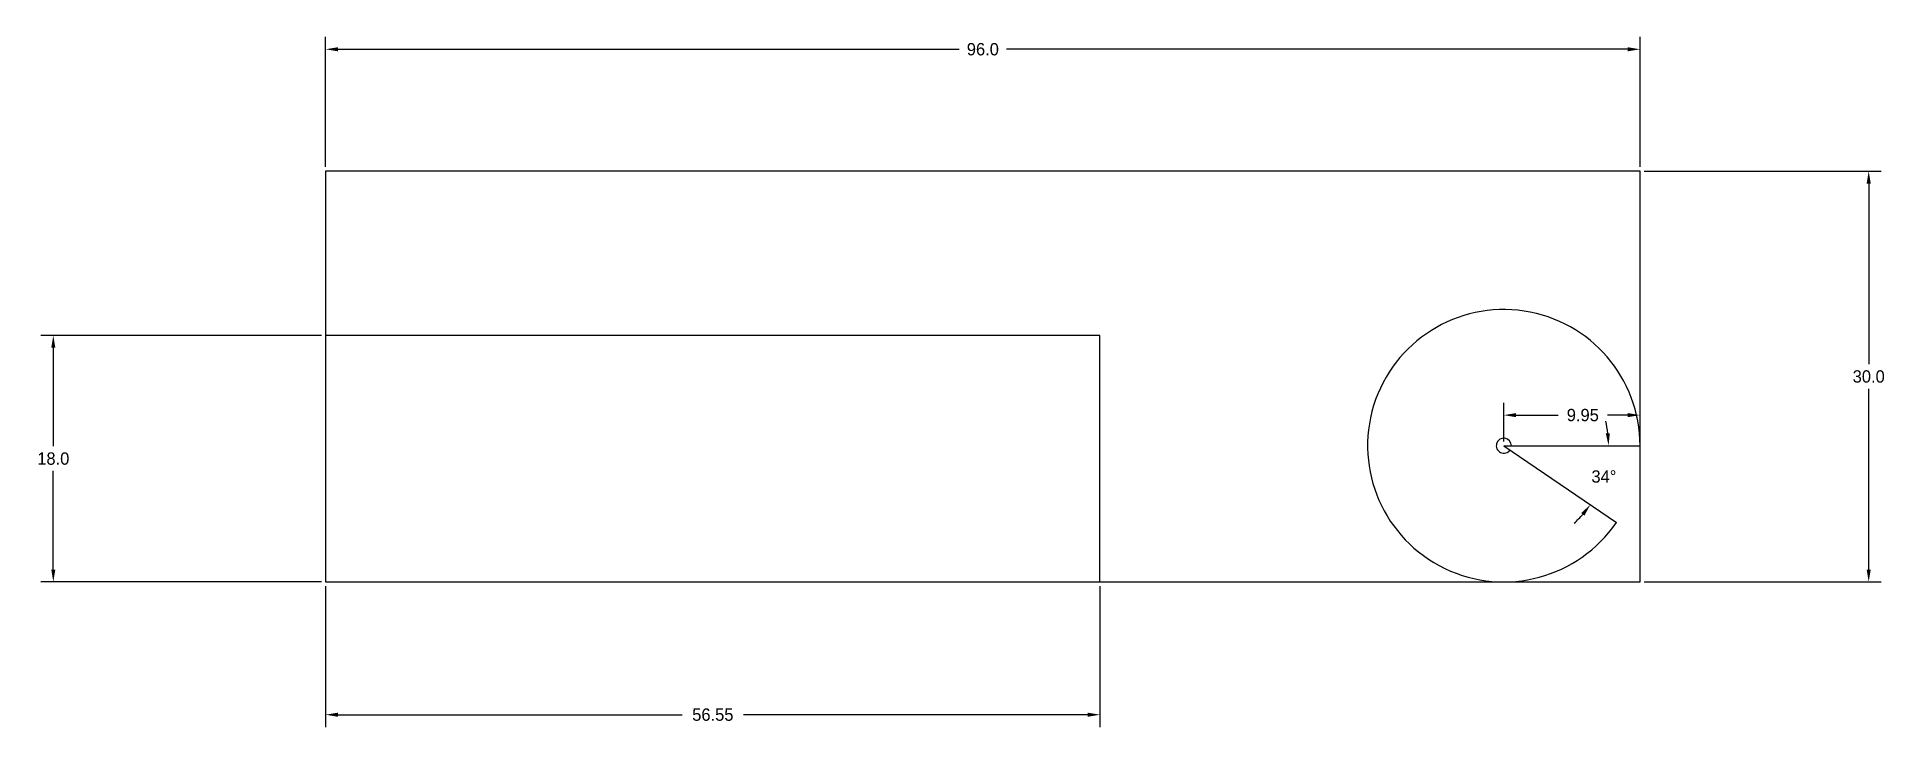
# Model space of a CAD drawing. Header units: inches. Extents: x -18 to 117, y -8 to 42.
import ezdxf

# ---------------------------------------------------------------- set-up
doc = ezdxf.new("R2010")
doc.units = ezdxf.units.IN
doc.header["$MEASUREMENT"] = 0
doc.dimstyles.get("Standard").update_dxf_attribs({"dimtxt": 0.18, "dimasz": 0.18, "dimexe": 0.18, "dimexo": 0.0625, "dimgap": 0.09, "dimtad": 0, "dimtih": 1, "dimtoh": 1, "dimdec": 4, "dimzin": 0, "dimdsep": 46, "dimtxsty": 'Standard', "dimcen": 0.09, "dimadec": 0, "dimazin": 0, "dimtfac": 1, "dimtdec": 4, "dimtofl": 0, "dimtmove": 0, "dimatfit": 3, "dimfxl": 0, "dimtolj": 1, "dimtzin": 0, "dimarcsym": 0})

# ---------------------------------------------------------------- blocks, each defined once
blk = doc.blocks.new('*D1')
at = {"color": 0, "lineweight": -2}
for p, q in [((3.24, 32.58), (3.24, 42.08)), ((99.24, 32.58), (99.24, 42.08)), ((4.14, 41.18), (49.52, 41.18)), ((98.34, 41.18), (52.97, 41.18))]:
    blk.add_line(p, q, dxfattribs=at)
at = {"color": 0}
for points in [[(4.14, 41.33), (4.14, 41.03), (3.24, 41.18)], [(98.34, 41.33), (98.34, 41.03), (99.24, 41.18)]]:
    blk.add_solid(points, dxfattribs=at)
at = {"layer": 'Defpoints', "color": 0}
for p in [(99.24, 41.18), (3.24, 32.27), (99.24, 32.27)]:
    blk.add_point(p, dxfattribs=at)
at = {"color": 0, "insert": (51.24, 41.18), "char_height": 0.9, "attachment_point": 5}
blk.add_mtext('\\A1;96.0', dxfattribs=at)
blk = doc.blocks.new('*D2')
at = {"color": 0, "lineweight": -2}
for p, q in [((99.55, 32.27), (116.84, 32.27)), ((115.94, 31.37), (115.94, 18.17)), ((115.94, 3.17), (115.94, 16.37)), ((99.55, 2.27), (116.84, 2.27))]:
    blk.add_line(p, q, dxfattribs=at)
at = {"color": 0}
for points in [[(115.79, 31.37), (116.09, 31.37), (115.94, 32.27)], [(115.79, 3.17), (116.09, 3.17), (115.94, 2.27)]]:
    blk.add_solid(points, dxfattribs=at)
at = {"layer": 'Defpoints', "color": 0}
for p in [(99.24, 32.27), (99.24, 2.27), (115.94, 2.27)]:
    blk.add_point(p, dxfattribs=at)
at = {"color": 0, "insert": (115.94, 17.27), "char_height": 0.9, "attachment_point": 5}
blk.add_mtext('\\A1;30.0', dxfattribs=at)
blk = doc.blocks.new('*D3')
at = {"color": 0, "lineweight": -2}
for p, q in [((2.93, 20.27), (-17.55, 20.27)), ((-16.65, 19.37), (-16.65, 12.17)), ((-16.65, 3.17), (-16.65, 10.37)), ((2.93, 2.27), (-17.55, 2.27))]:
    blk.add_line(p, q, dxfattribs=at)
at = {"color": 0}
for points in [[(-16.8, 19.37), (-16.5, 19.37), (-16.65, 20.27)], [(-16.8, 3.17), (-16.5, 3.17), (-16.65, 2.27)]]:
    blk.add_solid(points, dxfattribs=at)
at = {"layer": 'Defpoints', "color": 0}
for p in [(3.24, 20.27), (-16.65, 2.27), (3.24, 2.27)]:
    blk.add_point(p, dxfattribs=at)
at = {"color": 0, "insert": (-16.65, 11.27), "char_height": 0.9, "attachment_point": 5}
blk.add_mtext('\\A1;18.0', dxfattribs=at)
blk = doc.blocks.new('*D4')
at = {"color": 0, "lineweight": -2}
for p, q in [((3.24, 1.95), (3.24, -8.34)), ((59.79, 1.95), (59.79, -8.34)), ((4.14, -7.44), (29.27, -7.44)), ((58.89, -7.44), (33.77, -7.44))]:
    blk.add_line(p, q, dxfattribs=at)
at = {"color": 0}
for points in [[(4.14, -7.29), (4.14, -7.59), (3.24, -7.44)], [(58.89, -7.29), (58.89, -7.59), (59.79, -7.44)]]:
    blk.add_solid(points, dxfattribs=at)
at = {"layer": 'Defpoints', "color": 0}
for p in [(3.24, 2.27), (59.79, 2.27), (59.79, -7.44)]:
    blk.add_point(p, dxfattribs=at)
at = {"color": 0, "insert": (31.52, -7.44), "char_height": 0.9, "attachment_point": 5}
blk.add_mtext('\\A1;56.55', dxfattribs=at)
blk = doc.blocks.new('*D5')
at = {"color": 0, "lineweight": -2}
for p, q in [((89.29, 12.53), (89.29, 15.35)), ((99.24, 12.53), (99.24, 15.35)), ((90.19, 14.45), (93.26, 14.45)), ((98.34, 14.45), (96.86, 14.45))]:
    blk.add_line(p, q, dxfattribs=at)
at = {"color": 0}
for points in [[(90.19, 14.6), (90.19, 14.3), (89.29, 14.45)], [(98.34, 14.6), (98.34, 14.3), (99.24, 14.45)]]:
    blk.add_solid(points, dxfattribs=at)
at = {"layer": 'Defpoints', "color": 0}
for p in [(99.24, 14.45), (89.29, 12.22), (99.24, 12.22)]:
    blk.add_point(p, dxfattribs=at)
at = {"color": 0, "insert": (95.06, 14.45), "char_height": 0.9, "attachment_point": 5}
blk.add_mtext('\\A1;9.95', dxfattribs=at)
blk = doc.blocks.new('*D6')
at = {"color": 0, "lineweight": -2}
for start, end in [(6.7478, 13.4956), (312.2344, 318.9822)]:
    blk.add_arc((89.29, 12.22), 7.65, start, end, dxfattribs=at)
at = {"color": 0}
for points in [[(97.03, 13.12), (96.74, 13.11), (96.94, 12.22)], [(94.94, 7.29), (95.18, 7.11), (95.61, 7.91)]]:
    blk.add_solid(points, dxfattribs=at)
at = {"layer": 'Defpoints', "color": 0}
for p in [(89.29, 12.22), (89.29, 12.22), (99.24, 12.22), (96.34, 9.25), (97.51, 6.61)]:
    blk.add_point(p, dxfattribs=at)
at = {"color": 0, "insert": (96.6, 9.96), "char_height": 0.9, "attachment_point": 5}
blk.add_mtext('\\A1;34°', dxfattribs=at)

msp = doc.modelspace()

# ---------------------------------------------------------------- linework, layer by layer
for q in [(97.51409, 6.61284), (99.24148, 12.21562)]:
    msp.add_line((89.29148, 12.21562), q)
for points in [[(3.24148, 2.26562), (99.24148, 2.26562), (99.24148, 32.26562), (3.24148, 32.26562)], [(3.24148, 2.26562), (59.79148, 2.26562), (59.79148, 20.26562), (3.24148, 20.26562)]]:
    msp.add_lwpolyline(points, close=True)
for radius in [9.95, 0.55]:
    msp.add_arc((89.29148, 12.21562), radius, 0, 325.73)

# ---------------------------------------------------------------- dimensions: what is measured, and where the dimension line sits
for base, p1, p2, override, picture, middle in [((99.24148, 41.18219), (3.24148, 32.26562), (99.24148, 32.26562), {"dimscale": 5, "dimdec": 1}, '*D1', (51.24148, 41.18219)), ((59.79148, -7.44153), (3.24148, 2.26562), (59.79148, 2.26562), {"dimscale": 5, "dimdec": 2}, '*D4', (31.51648, -7.44153))]:
    dim = msp.add_linear_dim(base=base, p1=p1, p2=p2, dimstyle='Standard', override=override)
    dim.commit()
    dim.dimension.update_dxf_attribs({"geometry": picture, "text_midpoint": middle})
for base, p1, p2, picture, middle in [((115.93973, 2.26562), (99.24148, 32.26562), (99.24148, 2.26562), '*D2', (115.93973, 17.26562)), ((-16.64987, 2.26562), (3.24148, 20.26562), (3.24148, 2.26562), '*D3', (-16.64987, 11.26562))]:
    dim = msp.add_linear_dim(base=base, p1=p1, p2=p2, angle=90, dimstyle='Standard', override={"dimscale": 5, "dimdec": 1})
    dim.commit()
    dim.dimension.update_dxf_attribs({"geometry": picture, "text_midpoint": middle})
dim = msp.add_linear_dim(base=(99.24148, 14.45033), p1=(89.29148, 12.21562), p2=(99.24148, 12.21562), dimstyle='Standard', override={"dimscale": 5, "dimdec": 2})
dim.commit()
dim.dimension.update_dxf_attribs({"geometry": '*D5', "text_midpoint": (95.05726, 14.45033), "dimtype": 160})
dim = msp.add_angular_dim_2l(base=(96.33792, 9.24682), line1=((89.29148, 12.21562), (97.51409, 6.61284)), line2=((89.29148, 12.21562), (99.24148, 12.21562)), dimstyle='Standard', override={"dimscale": 5})
dim.commit()
dim.dimension.update_dxf_attribs({"geometry": '*D6', "text_midpoint": (96.5984, 9.96283)})

doc.saveas('drawing.dxf')
